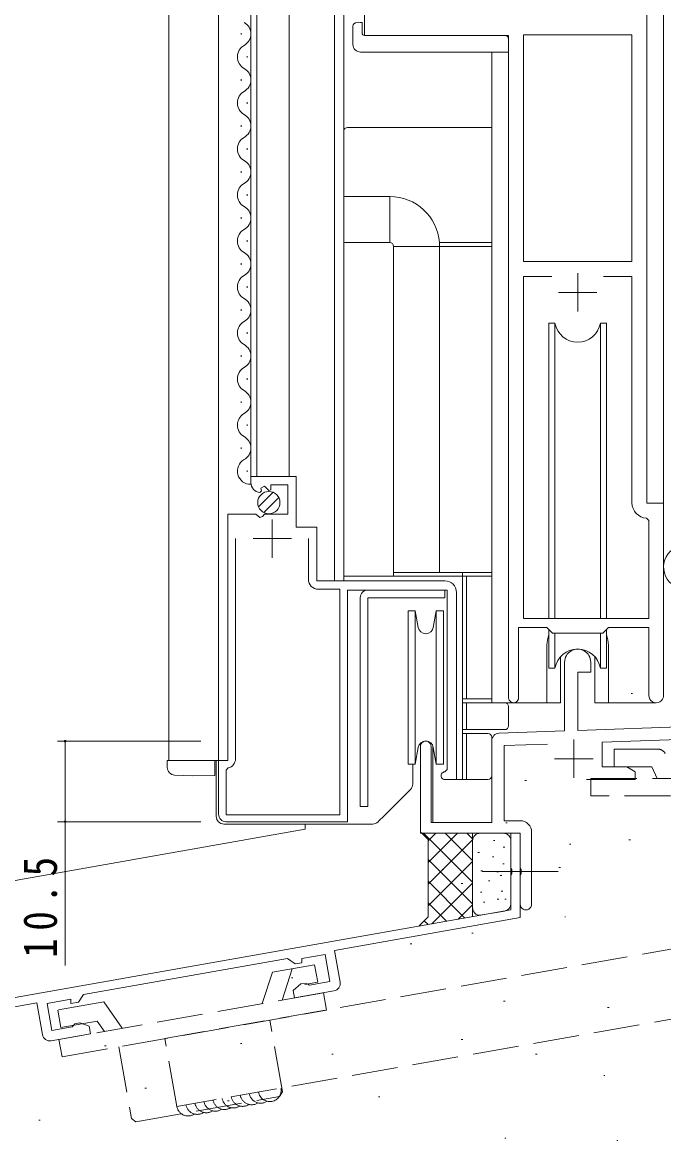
# Model space of a CAD drawing. Units: millimetres, scale not verified. Extents: x -567 to 567, y -403 to 403.
# Drawn here: x -446.5 to -362.9, y -243 to -97.2 of the extents above; entities that cross this region are included whole.
import ezdxf

# ---------------------------------------------------------------- set-up
doc = ezdxf.new("R2010")
doc.units = ezdxf.units.MM
doc.header["$LTSCALE"] = 2
doc.linetypes.add('USER2', pattern=[13, 10, -1, 1, -1])
doc.linetypes.add('USER4', pattern=[4, 3, -1])
for name, color, linetype, lineweight in [('0-3_YKK_11', 7, 'Continuous', 18), ('0-4_YKK_12', 2, 'Continuous', 18), ('0-5_YKK_13', 4, 'Continuous', 18), ('0-6_YKK_D', 6, 'Continuous', 18), ('0-7_YSS_K', 3, 'Continuous', 18)]:
    doc.layers.add(name, color=color, linetype=linetype, lineweight=lineweight)
doc.styles.add('ＭＳ ゴシック', font='')
doc.styles.get('ＭＳ ゴシック').set_extended_font_data('MS Gothic')

msp = doc.modelspace()

# ---------------------------------------------------------------- linework, layer by layer
at = {"layer": '0-3_YKK_11'}
for p, q in [((-401.919, -73.883), (-401.919, -98.883)), ((-365.119, -159.883), (-365.119, -93.883)), ((-401.919, -98.883), (-383.119, -98.883)), ((-383.119, -98.883), (-383.119, -185.233)), ((-381.189, -98.813), (-381.189, -128.383)), ((-367.049, -98.813), (-381.189, -98.813)), ((-367.049, -128.383), (-367.049, -98.813)), ((-367.049, -128.383), (-367.049, -98.813)), ((-381.189, -128.383), (-367.049, -128.383)), ((-381.189, -130.313), (-377.469, -130.313)), ((-381.189, -174.883), (-381.189, -130.313)), ((-374.119, -129.883), (-374.119, -134.883)), ((-370.768, -130.313), (-367.049, -130.313)), ((-370.768, -130.313), (-367.049, -130.313)), ((-367.049, -130.313), (-367.049, -159.813)), ((-376.619, -132.383), (-371.619, -132.383)), ((-416.719, -156.387), (-416.719, -157.191)), ((-410.819, -156.387), (-416.719, -156.387)), ((-410.819, -162.987), (-410.819, -156.387)), ((-415.537, -158.486), (-415.326, -158.235)), ((-415.411, -157.916), (-414.943, -157.645)), ((-415.326, -158.235), (-415.411, -157.916)), ((-414.943, -157.645), (-414.366, -158.222)), ((-414.366, -158.222), (-414.119, -158.12)), ((-414.119, -157.487), (-411.919, -157.487)), ((-414.119, -158.12), (-414.119, -157.487)), ((-411.919, -157.487), (-411.919, -161.287)), ((-362.919, -159.883), (-365.119, -159.883)), ((-362.919, -184.918), (-362.919, -159.883)), ((-416.088, -161.287), (-419.719, -161.287)), ((-419.719, -161.287), (-419.719, -193.387)), ((-415.547, -161.74), (-416.088, -161.287)), ((-415.219, -161.587), (-415.547, -161.74)), ((-414.919, -161.287), (-415.219, -161.587)), ((-411.919, -161.287), (-414.919, -161.287)), ((-413.919, -161.987), (-413.919, -166.987)), ((-408.119, -162.987), (-410.819, -162.987)), ((-408.119, -169.987), (-408.119, -162.987)), ((-365.136, -161.811), (-364.849, -162.111)), ((-364.849, -162.111), (-364.849, -174.883)), ((-418.719, -164.487), (-418.719, -193.187)), ((-418.719, -164.487), (-418.719, -193.187)), ((-416.419, -164.487), (-411.419, -164.487)), ((-409.219, -169.787), (-409.219, -164.487)), ((-391.419, -169.987), (-408.119, -169.987)), ((-405.119, -171.087), (-407.919, -171.087)), ((-405.119, -200.487), (-405.119, -171.087)), ((-404.119, -171.187), (-391.119, -171.187)), ((-404.119, -201.387), (-404.119, -171.187)), ((-391.119, -171.187), (-391.119, -194.587)), ((-389.919, -195.887), (-389.919, -171.487)), ((-364.849, -174.883), (-381.189, -174.883)), ((-381.819, -176.083), (-378.119, -176.083)), ((-381.819, -185.233), (-381.819, -176.083)), ((-378.119, -176.083), (-377.389, -176.813)), ((-370.849, -176.813), (-370.119, -176.083)), ((-370.119, -176.083), (-364.849, -176.083)), ((-364.849, -176.083), (-364.849, -184.918)), ((-377.389, -176.813), (-370.849, -176.813)), ((-375.819, -189.551), (-375.819, -180.583)), ((-372.419, -180.583), (-372.419, -181.883)), ((-374.119, -181.883), (-374.119, -189.492)), ((-372.419, -181.883), (-374.119, -181.883)), ((-374.119, -189.492), (-352.829, -188.749)), ((-385.319, -201.483), (-385.319, -190.849)), ((-384.354, -189.849), (-375.819, -189.551)), ((-374.619, -190.683), (-374.619, -195.683)), ((-352.772, -190.378), (-370.919, -191.011)), ((-394.619, -202.883), (-394.619, -191.583)), ((-393.219, -191.583), (-393.219, -201.483)), ((-378.052, -191.26), (-383.689, -191.457)), ((-383.689, -191.457), (-383.689, -201.253)), ((-370.919, -191.011), (-370.919, -194.253)), ((-420.919, -193.387), (-420.919, -200.387)), ((-419.719, -193.387), (-420.919, -193.387)), ((-377.119, -193.183), (-372.119, -193.183)), ((-419.679, -194.362), (-419.919, -194.656)), ((-419.919, -194.656), (-419.919, -200.487)), ((-391.119, -194.587), (-391.419, -194.887)), ((-370.919, -194.253), (-367.71, -194.253)), ((-367.71, -194.253), (-366.619, -194.883)), ((-366.619, -194.883), (-366.619, -195.883)), ((-391.419, -195.887), (-389.919, -195.887)), ((-366.619, -195.883), (-372.969, -195.883)), ((-419.919, -200.487), (-405.119, -200.487)), ((-419.919, -201.387), (-404.119, -201.387)), ((-393.219, -201.483), (-385.319, -201.483)), ((-383.689, -201.253), (-381.619, -201.253)), ((-381.619, -202.883), (-394.619, -202.883)), ((-382.819, -202.883), (-382.819, -207.425)), ((-381.619, -202.883), (-382.819, -202.883)), ((-381.619, -207.425), (-381.619, -202.883)), ((-381.619, -213.89), (-381.619, -202.883)), ((-380.119, -202.753), (-380.119, -212.133)), ((-382.819, -207.425), (-382.699, -207.608)), ((-382.699, -208.158), (-382.819, -208.342)), ((-382.819, -208.342), (-382.819, -212.883)), ((-382.699, -207.608), (-382.699, -208.158)), ((-381.499, -207.608), (-381.619, -207.425)), ((-381.619, -208.341), (-381.499, -208.158)), ((-381.619, -212.133), (-381.619, -208.341)), ((-381.499, -208.158), (-381.499, -207.608)), ((-382.819, -212.883), (-467.962, -227.896)), ((-405.815, -218.157), (-381.619, -213.89)), ((-405.086, -222.293), (-405.815, -218.157)), ((-438.511, -223.922), (-411.921, -219.233)), ((-411.921, -219.233), (-410.936, -219.923)), ((-410.936, -219.923), (-410.053, -219.767)), ((-410.053, -219.209), (-407.044, -218.678)), ((-410.053, -219.767), (-410.053, -219.209)), ((-407.044, -218.678), (-406.418, -222.223)), ((-410.196, -222.534), (-411.192, -223.369)), ((-409.532, -222.417), (-410.196, -222.534)), ((-409.306, -222.555), (-409.532, -222.417)), ((-409.08, -222.693), (-409.306, -222.555)), ((-406.418, -222.223), (-409.08, -222.693)), ((-439.2, -224.906), (-438.511, -223.922)), ((-411.192, -223.369), (-411.018, -224.354)), ((-411.018, -224.354), (-405.897, -223.451)), ((-467.754, -229.078), (-444.617, -224.998)), ((-444.617, -224.998), (-443.887, -229.135)), ((-443.284, -225.068), (-440.197, -224.524)), ((-442.659, -228.613), (-443.284, -225.068)), ((-440.197, -224.524), (-440.197, -225.082)), ((-440.197, -225.082), (-439.2, -224.906)), ((-439.997, -228.144), (-442.659, -228.613)), ((-439.832, -227.937), (-439.997, -228.144)), ((-439.667, -227.73), (-439.832, -227.937)), ((-439.003, -227.613), (-439.667, -227.73)), ((-437.782, -228.058), (-439.003, -227.613)), ((-437.608, -229.043), (-437.782, -228.058)), ((-442.729, -229.946), (-437.608, -229.043))]:
    msp.add_line(p, q, dxfattribs=at)
for centre, radius, start, end in [((-415.419, -157.191), 1.3, 179.99998, 264.7841), ((-365.049, -159.813), 2, 180, 267.50807), ((-407.919, -169.787), 1.3, 180.00001, 269.99999), ((-391.419, -171.487), 1.5, 0.00001, 89.99999), ((-374.119, -180.583), 1.7, 359.99999, 180.00001), ((-363.884, -184.918), 0.965, 179.99999, 0.00001), ((-382.469, -185.233), 0.65, 179.99999, 0.00001), ((-393.919, -191.583), 0.7, 359.99999, 180.00001), ((-384.319, -190.849), 1, 91.99998, 180), ((-419.919, -193.187), 1.2, 281.53697, 359.99999), ((-391.419, -195.387), 0.5, 89.99999, 270.00001), ((-419.919, -200.387), 1, 180.00001, 269.99999), ((-381.619, -202.753), 1.5, 0.00001, 89.99999), ((-380.869, -212.133), 0.75, 179.99999, 0.00001), ((-406.071, -222.467), 1, 280.00001, 10), ((-442.903, -228.961), 1, 190.00002, 280.00001)]:
    msp.add_arc(centre, radius, start, end, dxfattribs=at)
at = {"layer": '0-4_YKK_12'}
for p, q in [((-427.419, -193.387), (-427.419, -23.133)), ((-420.919, -193.587), (-420.919, -23.133)), ((-416.719, -157.409), (-416.719, -23.133)), ((-415.919, -156.387), (-415.919, -23.133)), ((-411.719, -156.387), (-411.719, -23.133)), ((-405.819, -169.987), (-405.819, -23.133)), ((-404.619, -23.133), (-404.619, -169.886)), ((-362.919, -23.133), (-362.919, -160.183)), ((-417.979, -98.791), (-417.979, -98.591)), ((-398.819, -98.883), (-401.319, -98.883)), ((-417.219, -101.791), (-417.219, -101.591)), ((-417.979, -104.791), (-417.979, -104.591)), ((-417.219, -107.791), (-417.219, -107.591)), ((-417.979, -110.791), (-417.979, -110.591)), ((-417.219, -113.791), (-417.219, -113.591)), ((-417.979, -116.791), (-417.979, -116.591)), ((-417.219, -119.791), (-417.219, -119.591)), ((-417.979, -122.791), (-417.979, -122.591)), ((-417.219, -125.791), (-417.219, -125.591)), ((-417.979, -128.791), (-417.979, -128.591)), ((-417.219, -131.791), (-417.219, -131.591)), ((-417.979, -134.791), (-417.979, -134.591)), ((-417.219, -137.791), (-417.219, -137.591)), ((-417.979, -140.791), (-417.979, -140.591)), ((-417.219, -143.791), (-417.219, -143.591)), ((-417.979, -146.791), (-417.979, -146.591)), ((-417.219, -149.791), (-417.219, -149.591)), ((-417.979, -152.791), (-417.979, -152.591)), ((-417.219, -155.791), (-417.219, -155.591)), ((-378.119, -178.383), (-378.119, -185.883)), ((-370.119, -178.383), (-370.119, -185.883)), ((-363.884, -185.883), (-370.119, -185.883)), ((-394.619, -191.169), (-394.619, -191.583)), ((-392.989, -191.516), (-392.989, -201.483)), ((-420.933, -193.387), (-427.419, -193.387))]:
    msp.add_line(p, q, dxfattribs=at)
msp.add_lwpolyline([(-378.119, -185.883), (-385.319, -185.883), (-385.319, -101.071)], dxfattribs=at)
for centre, radius, start, end in [((-418.437, -98.691), 1.718, 299.20255, 60.79746), ((-416.76, -101.691), 1.718, 119.20255, 240.79746), ((-418.437, -104.691), 1.718, 299.20255, 60.79746), ((-416.76, -107.691), 1.718, 119.20255, 240.79746), ((-418.437, -110.691), 1.718, 299.20255, 60.79746), ((-416.76, -113.691), 1.718, 119.20255, 240.79746), ((-418.437, -116.691), 1.718, 299.20255, 60.79746), ((-416.76, -119.691), 1.718, 119.20255, 240.79746), ((-418.437, -122.691), 1.718, 299.20255, 60.79746), ((-416.76, -125.691), 1.718, 119.20255, 240.79746), ((-418.437, -128.691), 1.718, 299.20255, 60.79746), ((-416.76, -131.691), 1.718, 119.20255, 240.79746), ((-418.437, -134.691), 1.718, 299.20255, 60.79746), ((-416.76, -137.691), 1.718, 119.20255, 240.79746), ((-418.437, -140.691), 1.718, 299.20255, 60.79746), ((-416.76, -143.691), 1.718, 119.20255, 240.79746), ((-418.437, -146.691), 1.718, 299.20255, 60.79746), ((-416.76, -149.691), 1.718, 119.20255, 240.79746), ((-418.437, -152.691), 1.718, 299.20255, 60.79746), ((-416.76, -155.691), 1.718, 119.20255, 271.38685), ((-374.119, -178.383), 4, 159.63587, 180), ((-374.119, -178.383), 4, 0, 20.36413)]:
    msp.add_arc(centre, radius, start, end, dxfattribs=at)
at = {"layer": '0-5_YKK_13'}
for p, q in [((-402.406, -97.191), (-402.219, -97.191)), ((-402.219, -97.191), (-402.219, -97.691)), ((-403.406, -100.071), (-403.406, -97.696)), ((-402.219, -98.583), (-402.219, -97.691)), ((-401.919, -98.883), (-383.619, -98.883)), ((-383.119, -100.071), (-383.119, -99.383)), ((-383.119, -100.071), (-383.119, -101.071)), ((-402.406, -101.071), (-383.119, -101.071)), ((-404.619, -111.387), (-404.619, -119.887)), ((-385.319, -110.887), (-404.119, -110.887)), ((-404.619, -119.887), (-404.619, -125.887)), ((-398.619, -119.887), (-404.619, -119.887)), ((-398.619, -119.887), (-398.619, -125.887)), ((-404.619, -125.887), (-404.619, -169.387)), ((-398.619, -125.887), (-404.619, -125.887)), ((-392.119, -126.387), (-398.119, -126.387)), ((-398.119, -126.387), (-398.119, -168.887)), ((-392.138, -125.887), (-385.319, -125.887)), ((-385.319, -126.387), (-392.119, -126.387)), ((-392.119, -126.387), (-392.119, -168.887)), ((-377.077, -136.383), (-377.869, -136.383)), ((-377.869, -136.383), (-377.869, -174.883)), ((-377.077, -174.883), (-377.077, -136.383)), ((-371.161, -174.883), (-371.161, -136.383)), ((-370.369, -136.383), (-371.161, -136.383)), ((-370.369, -174.883), (-370.369, -136.383)), ((-415.706, -160.346), (-413.809, -158.449)), ((-415.025, -161.079), (-413.076, -159.13)), ((-392.119, -168.887), (-398.119, -168.887)), ((-398.119, -168.887), (-398.119, -169.387)), ((-392.119, -168.887), (-385.319, -168.887)), ((-389.119, -168.887), (-389.119, -169.387)), ((-389.119, -169.387), (-404.619, -169.387)), ((-389.119, -169.387), (-388.619, -169.387)), ((-385.319, -169.387), (-388.619, -169.387)), ((-388.619, -169.387), (-388.619, -185.387)), ((-401.449, -171.183), (-391.449, -171.183)), ((-391.449, -171.183), (-391.449, -172.183)), ((-402.449, -199.383), (-402.449, -172.183)), ((-401.449, -172.183), (-391.449, -172.183)), ((-401.449, -172.183), (-401.449, -199.383)), ((-396.219, -173.883), (-396.219, -193.883)), ((-396.219, -173.883), (-395.287, -173.883)), ((-395.287, -173.883), (-395.287, -193.883)), ((-394.904, -176.057), (-395.287, -173.883)), ((-392.551, -173.883), (-392.934, -176.057)), ((-392.551, -193.883), (-392.551, -173.883)), ((-392.551, -173.883), (-391.619, -173.883)), ((-391.619, -173.883), (-391.619, -193.883)), ((-377.869, -176.333), (-377.869, -181.383)), ((-370.369, -181.383), (-370.369, -176.333)), ((-377.077, -181.383), (-377.077, -176.813)), ((-371.161, -181.383), (-371.161, -176.813)), ((-376.369, -179.899), (-376.369, -185.883)), ((-371.869, -185.883), (-371.869, -179.899)), ((-377.869, -181.383), (-377.077, -181.383)), ((-371.161, -181.383), (-370.369, -181.383)), ((-388.619, -185.387), (-389.119, -185.387)), ((-389.119, -185.887), (-388.619, -185.887)), ((-388.619, -185.387), (-385.319, -185.387)), ((-383.619, -185.887), (-388.619, -185.887)), ((-388.619, -185.887), (-388.619, -189.387)), ((-383.119, -188.887), (-383.119, -186.387)), ((-378.119, -185.883), (-376.369, -185.883)), ((-371.869, -185.883), (-370.119, -185.883)), ((-388.619, -189.387), (-389.119, -189.387)), ((-388.619, -189.387), (-383.619, -189.387)), ((-389.119, -189.887), (-388.619, -189.887)), ((-385.819, -189.887), (-388.619, -189.887)), ((-388.619, -189.887), (-388.619, -195.887)), ((-385.319, -195.387), (-385.319, -190.387)), ((-395.287, -193.883), (-394.904, -191.709)), ((-392.934, -191.709), (-392.551, -193.883)), ((-427.619, -193.387), (-426.654, -193.387)), ((-427.619, -194.306), (-427.619, -193.387)), ((-426.654, -193.387), (-424.319, -193.387)), ((-421.219, -193.387), (-420.719, -193.387)), ((-421.219, -200.687), (-421.219, -193.387)), ((-424.319, -195.387), (-426.654, -195.305)), ((-421.419, -194.361), (-421.419, -195.361)), ((-395.287, -193.883), (-396.219, -193.883)), ((-395.619, -193.883), (-395.619, -196.472)), ((-391.619, -193.883), (-392.551, -193.883)), ((-391.569, -193.881), (-391.571, -193.883)), ((-421.419, -195.361), (-424.319, -195.387)), ((-389.119, -195.887), (-390.119, -195.887)), ((-388.619, -195.887), (-389.119, -195.887)), ((-385.819, -195.887), (-388.619, -195.887)), ((-395.912, -197.179), (-399.419, -200.687)), ((-401.449, -199.383), (-402.449, -199.383)), ((-399.802, -201.069), (-399.974, -201.242)), ((-399.614, -200.882), (-399.802, -201.069)), ((-399.419, -200.687), (-399.614, -200.882)), ((-400.833, -201.687), (-420.219, -201.687)), ((-399.974, -201.242), (-400.126, -201.394))]:
    msp.add_line(p, q, dxfattribs=at)
at = {"layer": '0-5_YKK_13', "linetype": 'USER4'}
for p, q in [((-369.344, -191.933), (-363.617, -191.933)), ((-369.344, -194.233), (-369.344, -191.933)), ((-369.344, -194.233), (-364.445, -194.233)), ((-363.745, -195.733), (-364.445, -194.233)), ((-372.389, -198.033), (-372.389, -195.733)), ((-372.389, -195.733), (-340.794, -195.733)), ((-362.03, -198.033), (-372.389, -198.033)), ((-408.407, -220.035), (-413.914, -221.006)), ((-408.407, -220.035), (-408.008, -222.3)), ((-415.245, -225.1), (-413.914, -221.006)), ((-412.651, -224.642), (-411.32, -220.549)), ((-408.008, -222.3), (-409.677, -222.595)), ((-407.255, -223.691), (-441.723, -229.768)), ((-406.856, -225.956), (-407.255, -223.691)), ((-435.891, -224.881), (-441.891, -225.939)), ((-433.486, -228.316), (-435.891, -224.881)), ((-441.891, -225.939), (-441.491, -228.204)), ((-436.735, -227.366), (-441.491, -228.204)), ((-441.324, -232.033), (-406.856, -225.956)), ((-435.786, -228.721), (-436.735, -227.366)), ((-412.592, -236.614), (-414.242, -227.258)), ((-441.723, -229.768), (-441.324, -232.033)), ((-433.938, -230.731), (-432.288, -240.087)), ((-431.709, -240.492), (-412.998, -237.193)), ((-412.592, -236.614), (-412.998, -237.193)), ((-431.709, -240.492), (-432.288, -240.087))]:
    msp.add_line(p, q, dxfattribs=at)
at = {"layer": '0-5_YKK_13', "linetype": 'USER2'}
msp.add_line((-376.674, -207.883), (-386.564, -207.883), dxfattribs=at)
at = {"layer": '0-5_YKK_13'}
for points in [[(-389.119, -195.887), (-389.119, -189.887), (-389.119, -189.387), (-389.119, -185.887), (-389.119, -185.387), (-389.119, -169.387)], [(-424.319, -193.387), (-421.419, -193.387), (-421.419, -194.361)]]:
    msp.add_lwpolyline(points, dxfattribs=at)
msp.add_circle((-414.369, -159.786), 1.45, dxfattribs=at)
for centre, radius, start, end in [((-402.979, -97.668), 0.427, 134.08303, 183.7494), ((-402.634, -98.337), 1.168, 78.78365, 123.34093), ((-401.919, -98.583), 0.3, 180, 270), ((-383.619, -99.383), 0.5, 0, 90), ((-402.406, -100.071), 1, 180, 269.99489), ((-404.119, -111.387), 0.5, 90, 180), ((-398.619, -126.387), 6.5, 4.41173, 90), ((-398.619, -126.387), 0.5, 0, 90), ((-398.619, -126.387), 6.5, 0, 4.41173), ((-374.119, -135.883), 3, 189.59799, 350.40583), ((-360.035, -168.204), 2.885, 126.45193, 263.90389), ((-401.449, -172.183), 1, 90, 180), ((-393.919, -175.883), 1, 190.00001, 349.99999), ((-374.119, -181.883), 3, 9.59417, 170.40661), ((-383.619, -186.387), 0.5, 0, 90), ((-383.619, -188.887), 0.5, 270, 0), ((-393.919, -191.883), 1, 10.00001, 169.99999), ((-385.819, -190.387), 0.5, 0, 90), ((-426.619, -194.306), 1, 180, 268), ((-396.619, -196.472), 1, 315, 0), ((-385.819, -195.387), 0.5, 270, 0), ((-420.219, -200.687), 1, 180, 270), ((-400.833, -200.687), 1, 270, 315)]:
    msp.add_arc(centre, radius, start, end, dxfattribs=at)
at = {"layer": '0-5_YKK_13', "linetype": 'USER4'}
msp.add_arc((-363.617, -192.933), 1, 24.99973, 90.00175, dxfattribs=at)
at = {"layer": '0-6_YKK_D'}
for p, q in [((-423.219, -190.886), (-441.919, -190.886)), ((-440.919, -190.886), (-440.919, -201.389)), ((-423.219, -201.389), (-441.919, -201.389)), ((-440.919, -201.389), (-440.919, -220.129))]:
    msp.add_line(p, q, dxfattribs=at)
for centre, start, end in [((-440.919, -190.886), 90, 270), ((-440.919, -190.886), 270, 90), ((-440.919, -201.389), 90, 270), ((-440.919, -201.389), 270, 90)]:
    msp.add_arc(centre, 0.106, start, end, dxfattribs=at)
at = {"layer": '0-7_YSS_K'}
for p, q in [((-367.167, -184.662), (-366.967, -184.662)), ((-381.003, -196.006), (-380.803, -196.006)), ((-454.617, -210.312), (-409.617, -202.377)), ((-409.617, -201.687), (-409.617, -202.377)), ((-383.493, -201.541), (-383.293, -201.541)), ((-394.531, -202.795), (-393.619, -203.708)), ((-394.21, -202.883), (-387.819, -209.274)), ((-393.619, -203.885), (-392.617, -202.883)), ((-393.619, -206.713), (-389.789, -202.883)), ((-393.619, -203.708), (-393.619, -213.788)), ((-393.619, -209.541), (-387.819, -203.741)), ((-391.382, -202.883), (-387.819, -206.446)), ((-388.553, -202.883), (-387.819, -203.617)), ((-387.819, -213.765), (-387.819, -202.883)), ((-387.819, -203.883), (-387.819, -212.589)), ((-383.819, -202.883), (-386.819, -202.883)), ((-385.111, -203.854), (-384.911, -203.854)), ((-382.819, -203.883), (-382.819, -212.045)), ((-367.444, -203.754), (-367.244, -203.754)), ((-387.114, -205.404), (-386.914, -205.404)), ((-383.819, -204.694), (-383.619, -204.694)), ((-375.192, -204.308), (-374.992, -204.308)), ((-393.619, -206.303), (-387.819, -212.103)), ((-393.619, -212.37), (-387.819, -206.57)), ((-385.241, -205.986), (-385.041, -205.986)), ((-383.884, -206.89), (-383.684, -206.89)), ((-391.794, -207.628), (-391.594, -207.628)), ((-386.727, -207.795), (-386.527, -207.795)), ((-384.659, -207.924), (-384.459, -207.924)), ((-384.207, -208.376), (-384.007, -208.376)), ((-376.575, -207.351), (-376.375, -207.351)), ((-393.619, -209.131), (-388.81, -213.94)), ((-393.121, -214.7), (-387.819, -209.398)), ((-389.305, -209.442), (-389.105, -209.442)), ((-385.757, -209.087), (-385.557, -209.087)), ((-386.791, -210.573), (-386.591, -210.573)), ((-384.078, -210.444), (-383.878, -210.444)), ((-393.619, -211.959), (-391.214, -214.364)), ((-389.687, -214.095), (-387.819, -212.227)), ((-386.403, -211.865), (-386.203, -211.865)), ((-384.594, -211.478), (-384.394, -211.478)), ((-383.625, -211.478), (-383.425, -211.478)), ((-393.619, -213.788), (-394.833, -215.002)), ((-386.819, -213.589), (-383.645, -213.029)), ((-375.79, -213.771), (-375.69, -213.771)), ((-394.119, -214.288), (-393.619, -214.788)), ((-387.92, -215.929), (-387.72, -215.929)), ((-395.945, -217.313), (-395.745, -217.313)), ((-411.44, -221.74), (-411.24, -221.74)), ((-383.77, -224.784), (-383.57, -224.784)), ((-370.211, -225.614), (-370.011, -225.614)), ((-389.304, -229.765), (-389.104, -229.765)), ((-435.79, -230.595), (-435.59, -230.595)), ((-418.081, -230.318), (-417.881, -230.318)), ((-406.183, -231.701), (-405.983, -231.701)), ((-379.619, -231.701), (-379.419, -231.701)), ((-370.696, -234.474), (-370.596, -234.474)), ((-430.533, -236.129), (-430.333, -236.129)), ((-400.095, -237.236), (-399.895, -237.236)), ((-419.742, -237.789), (-419.542, -237.789)), ((-444.368, -240.279), (-444.168, -240.279)), ((-383.601, -242.619), (-383.501, -242.619)), ((-368.998, -242.958), (-368.898, -242.958))]:
    msp.add_line(p, q, dxfattribs=at)
at = {"layer": '0-7_YSS_K', "linetype": 'USER4'}
for p, q in [((-336.136, -213.453), (-427.927, -229.638)), ((-334.573, -222.316), (-426.364, -238.502)), ((-426.36, -238.501), (-427.923, -229.638))]:
    msp.add_line(p, q, dxfattribs=at)
at = {"layer": '0-7_YSS_K'}
for centre, start, end in [((-386.819, -203.883), 90, 180), ((-383.819, -203.883), 0, 90), ((-386.819, -212.589), 180, 270), ((-383.819, -212.045), 280, 0)]:
    msp.add_arc(centre, 1, start, end, dxfattribs=at)
at = {"layer": '0-7_YSS_K', "linetype": 'USER4'}
for centre, end in [((-414.251, -236.366), 10.0001), ((-418.978, -237.199), 303.57828), ((-417.796, -236.991), 303.57828), ((-416.614, -236.783), 303.57828), ((-415.432, -236.574), 303.57828), ((-424.887, -238.241), 303.57828), ((-423.705, -238.033), 303.57828), ((-422.523, -237.825), 303.57828), ((-421.341, -237.616), 303.57828), ((-420.159, -237.408), 303.57828)]:
    msp.add_arc(centre, 1.5, 190.0001, end, dxfattribs=at)

# ---------------------------------------------------------------- texts
at = {"layer": '0-6_YKK_D', "color": 7, "insert": (-441.919, -219.129), "char_height": 4.399, "attachment_point": 7, "rotation": 90, "style": 'ＭＳ ゴシック'}
msp.add_mtext('\\T1.39;\\W0.85;10.5', dxfattribs=at)

doc.saveas('drawing.dxf')
